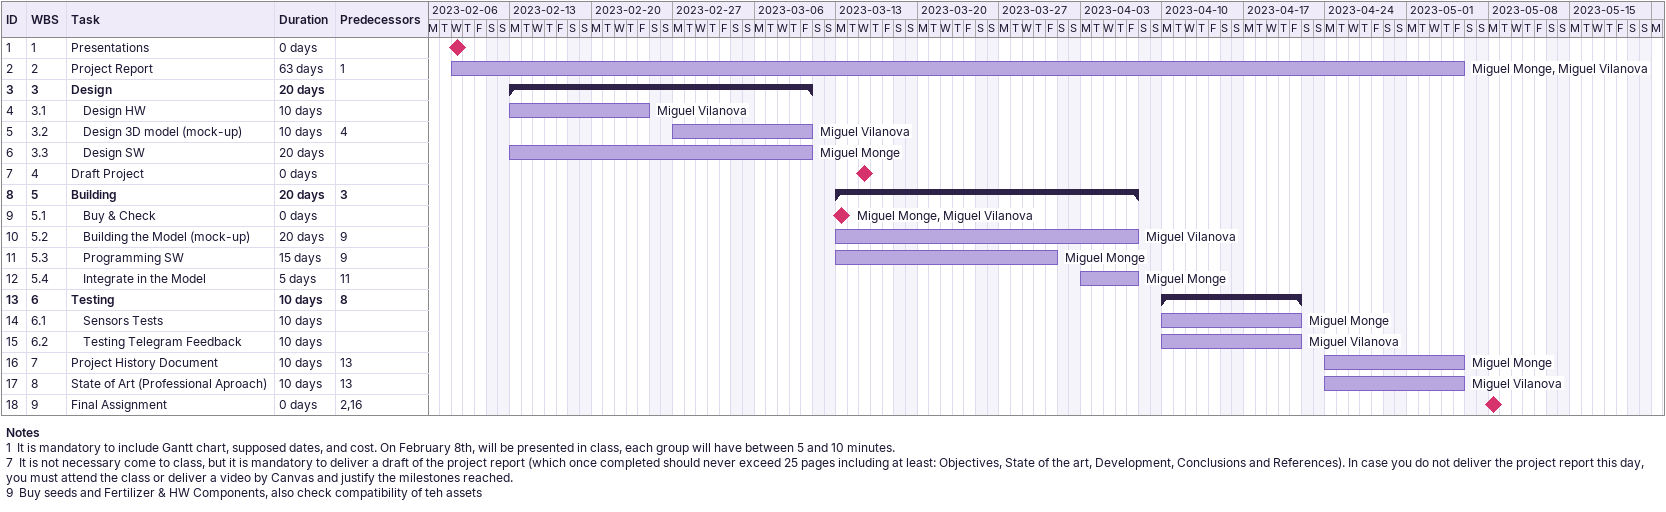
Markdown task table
| ID | WBS | Task | Duration | Start | Finish | Predecessors | Resources |
|---|---|---|---|---|---|---|---|
| 1 | 1 | Presentations | 0d | 2023-02-08 | 2023-02-08 |  |  |
| 2 | 2 | Project Report | 63d | 2023-02-08 | 2023-05-05 | 1 | Miguel Monge, Miguel Vilanova |
| 3 | 3 | **Design** | 20d | 2023-02-13 | 2023-03-10 |  |  |
| 4 | 3.1 | Design HW | 10d | 2023-02-13 | 2023-02-24 |  | Miguel Vilanova |
| 5 | 3.2 | Design 3D model (mock-up) | 10d | 2023-02-27 | 2023-03-10 | 4 | Miguel Vilanova |
| 6 | 3.3 | Design SW | 20d | 2023-02-13 | 2023-03-10 |  | Miguel Monge |
| 7 | 4 | Draft Project | 0d | 2023-03-15 | 2023-03-15 |  |  |
| 8 | 5 | **Building** | 20d | 2023-03-13 | 2023-04-07 | 3 |  |
| 9 | 5.1 | Buy & Check | 0d | 2023-03-13 | 2023-03-13 |  | Miguel Monge, Miguel Vilanova |
| 10 | 5.2 | Building the Model (mock-up) | 20d | 2023-03-13 | 2023-04-07 | 9 | Miguel Vilanova |
| 11 | 5.3 | Programming SW | 15d | 2023-03-13 | 2023-03-31 | 9 | Miguel Monge |
| 12 | 5.4 | Integrate in the Model | 5d | 2023-04-03 | 2023-04-07 | 11 | Miguel Monge |
| 13 | 6 | **Testing** | 10d | 2023-04-10 | 2023-04-21 | 8 |  |
| 14 | 6.1 | Sensors Tests | 10d | 2023-04-10 | 2023-04-21 |  | Miguel Monge |
| 15 | 6.2 | Testing Telegram Feedback | 10d | 2023-04-10 | 2023-04-21 |  | Miguel Vilanova |
| 16 | 7 | Project History Document | 10d | 2023-04-24 | 2023-05-05 | 13 | Miguel Monge |
| 17 | 8 | State of Art (Professional Aproach) | 10d | 2023-04-24 | 2023-05-05 | 13 | Miguel Vilanova |
| 18 | 9 | Final Assignment | 0d | 2023-05-08 | 2023-05-08 | 2, 16 |  |

Notes
- 1: It is mandatory to include Gantt chart, supposed dates, and cost. On February 8th, will be presented in class, each group will have between 5 and 10 minutes.
- 7: It is not necessary come to class, but it is mandatory to deliver a draft of the project report (which once completed should never exceed 25 pages including at least: Objectives, State of the art, Development, Conclusions and References). In case you do not deliver the project report this day, you must attend the class or deliver a video by Canvas and justify the milestones reached.
- 9: Buy seeds and Fertilizer & HW Components, also check compatibility of teh assets
